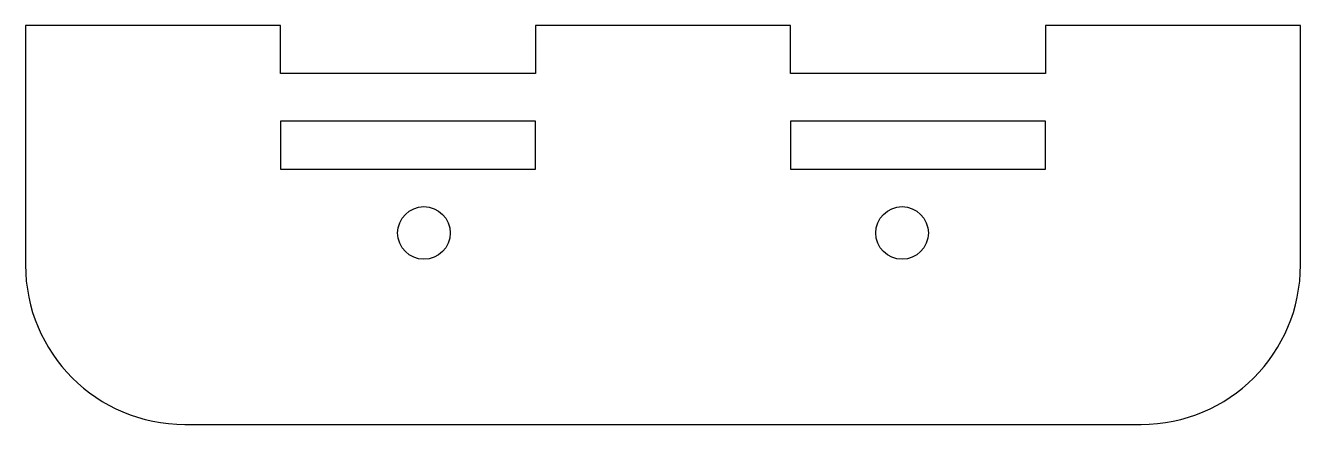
# Model space of a CAD drawing. Header units: millimetres. Extents: x -40 to 40, y -12.5 to 12.5.
import ezdxf

# ---------------------------------------------------------------- set-up
doc = ezdxf.new("R2010")
doc.units = ezdxf.units.MM

msp = doc.modelspace()

# ---------------------------------------------------------------- linework, layer by layer
at = {"color": 7, "linetype": 'Continuous', "lineweight": 25}
for p, q in [((-40, 12.5), (-40, -2.5)), ((-24, 12.5), (-40, 12.5)), ((-24, 9.5), (-24, 12.5)), ((-8, 12.5), (-8, 9.5)), ((8, 12.5), (-8, 12.5)), ((8, 9.5), (8, 12.5)), ((24, 12.5), (24, 9.5)), ((40, 12.5), (24, 12.5)), ((40, -2.5), (40, 12.5)), ((-8, 9.5), (-24, 9.5)), ((24, 9.5), (8, 9.5)), ((-24, 6.5), (-24, 3.5)), ((-8, 6.5), (-24, 6.5)), ((-8, 3.5), (-8, 6.5)), ((24, 6.5), (8, 6.5)), ((8, 6.5), (8, 3.5)), ((24, 3.5), (24, 6.5)), ((-24, 3.5), (-8, 3.5)), ((8, 3.5), (24, 3.5)), ((-30, -12.5), (30, -12.5))]:
    msp.add_line(p, q, dxfattribs=at)
for centre in [(-15, -0.5), (15, -0.5)]:
    msp.add_circle(centre, 1.65, dxfattribs=at)
for centre, start, end in [((-30, -2.5), 180, 270), ((30, -2.5), 270, 0)]:
    msp.add_arc(centre, 10, start, end, dxfattribs=at)

doc.saveas('drawing.dxf')
